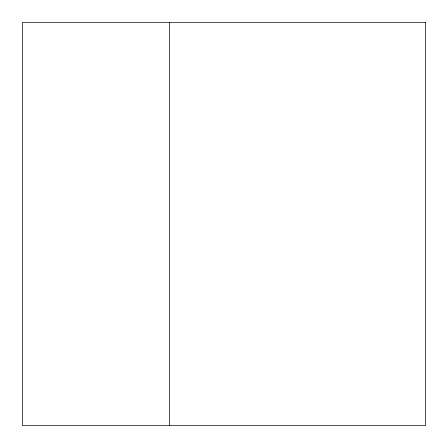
<?xml version="1.0" encoding="UTF-8"?>
<svg xmlns="http://www.w3.org/2000/svg" width="448" height="448" viewBox="0 0 448 448"><rect width="100%" height="100%" fill="white"/><g stroke="black" fill="none" stroke-linecap="round" stroke-linejoin="round"><path stroke-width="0.67" d="M169.618 22.4L169.618 425.6M425.6 22.4L22.4 22.4L22.4 425.6L425.6 425.6L425.6 22.4"/></g></svg>
